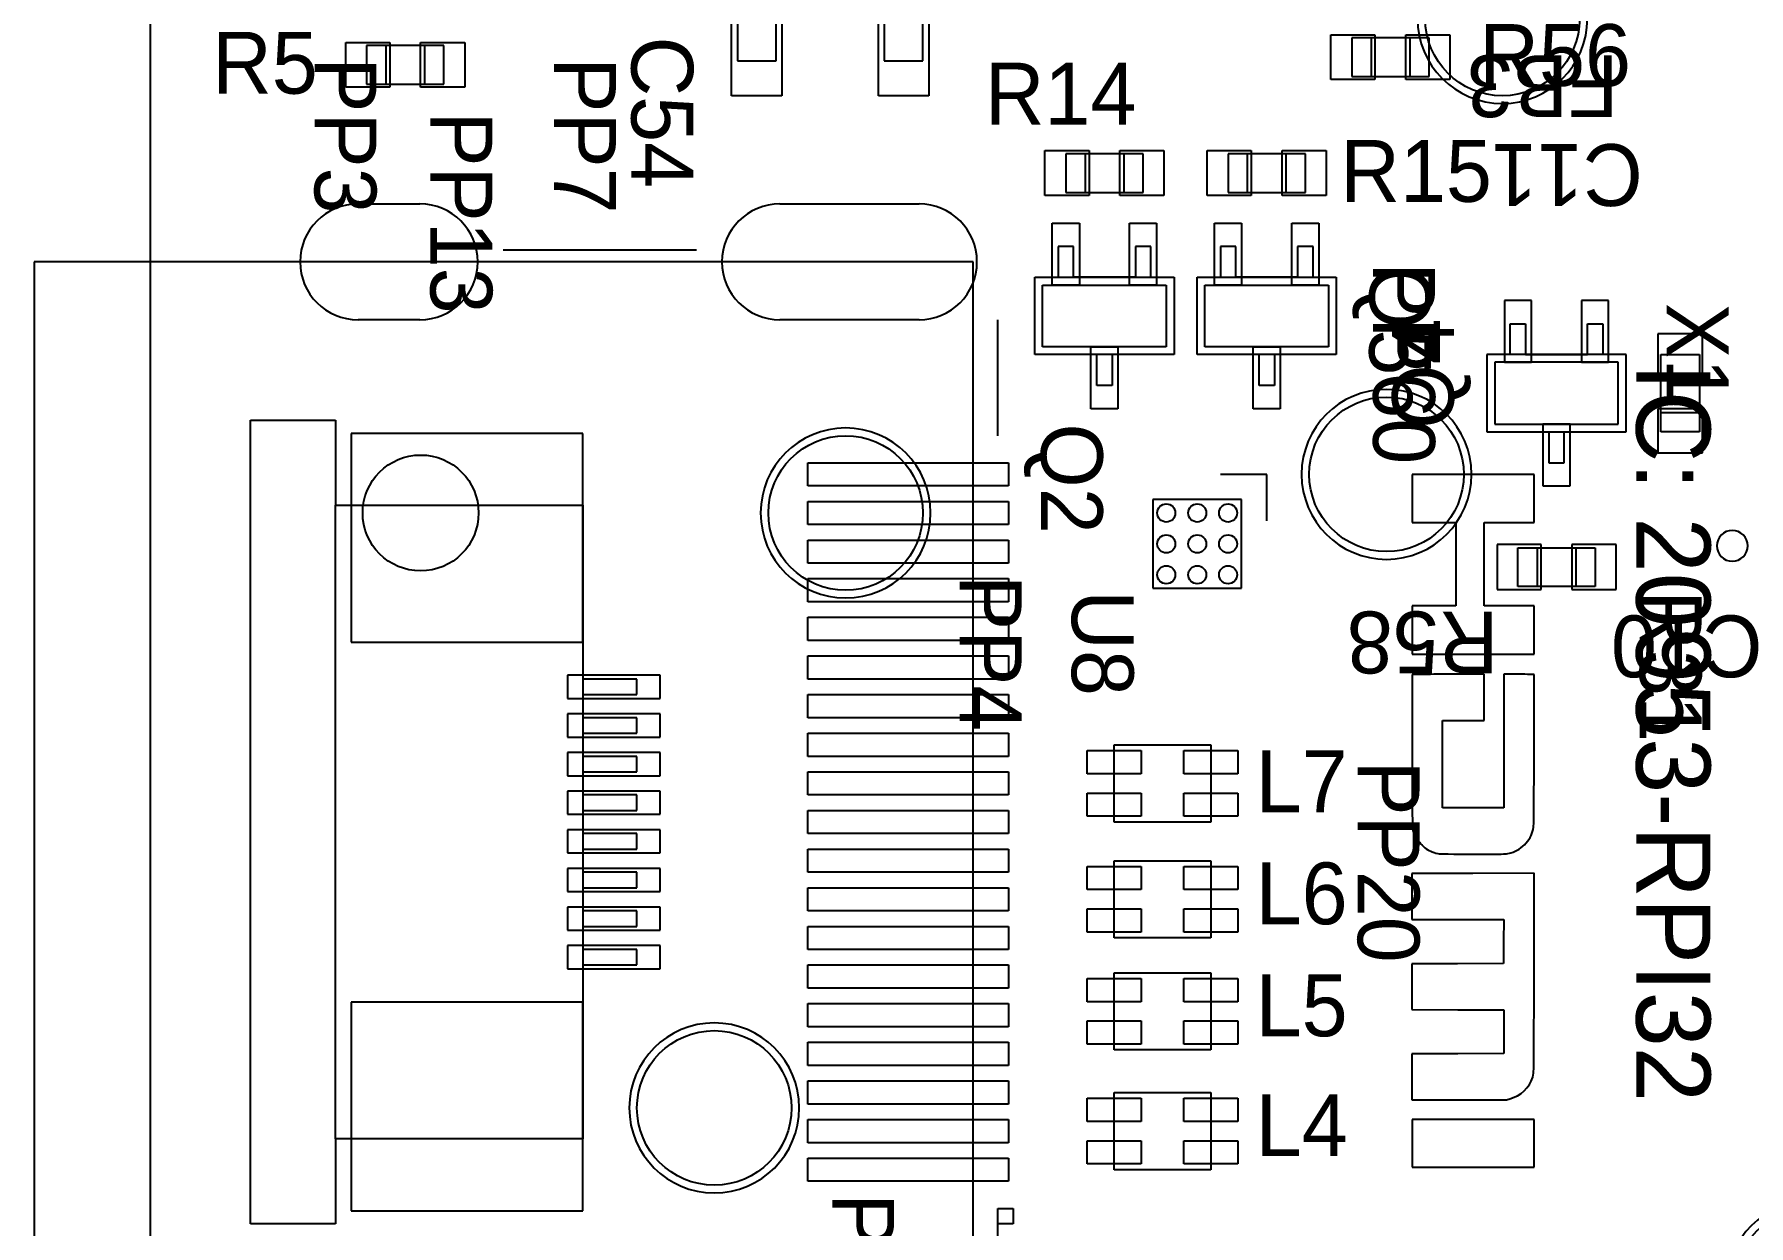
# Model space of a CAD drawing. Extents: x -395 to -66, y -1367 to -1153.
# Drawn here: x -155.68 to -133.49, y -1310.85 to -1295.43 of the extents above; entities that cross this region are included whole.
import ezdxf

# ---------------------------------------------------------------- set-up
doc = ezdxf.new("R2010")
doc.units = 0
for name, color, linetype in [('FAB_3$PI_PROJECTOR$RPI$BOA', 254, 'CONTINUOUS'), ('FAB_3$PI_PROJECTOR$RPI$PA0', 111, 'CONTINUOUS'), ('FAB_3$PI_PROJECTOR$RPI$PAR', 12, 'CONTINUOUS'), ('FAB_3$PI_PROJECTOR$RPI$PI0', 1, 'CONTINUOUS'), ('FAB_3$PI_PROJECTOR$RPI$PIN', 5, 'CONTINUOUS'), ('FAB_3$PI_PROJECTOR$RPI$SI0', 85, 'CONTINUOUS'), ('FAB_3$PI_PROJECTOR$RPI$SIL', 85, 'CONTINUOUS')]:
    doc.layers.add(name, color=color, linetype=linetype)

msp = doc.modelspace()

# ---------------------------------------------------------------- linework, layer by layer
at = {"layer": 'FAB_3$PI_PROJECTOR$RPI$BOA'}
msp.add_line((-154.176, -1276.63), (-154.176, -1355.63), dxfattribs=at)
at = {"layer": 'FAB_3$PI_PROJECTOR$RPI$PA0'}
for p, q in [((-146.576, -1295.18), (-146.576, -1295.78)), ((-146.076, -1295.78), (-146.076, -1295.18)), ((-144.676, -1295.18), (-144.676, -1295.78)), ((-144.176, -1295.78), (-144.176, -1295.18)), ((-137.626, -1295.48), (-138.626, -1295.48)), ((-138.626, -1295.48), (-138.626, -1295.98)), ((-138.376, -1295.48), (-138.376, -1295.98)), ((-137.876, -1295.48), (-137.876, -1295.98)), ((-137.626, -1295.98), (-137.626, -1295.48)), ((-150.376, -1295.58), (-151.376, -1295.58)), ((-151.376, -1295.58), (-151.376, -1296.08)), ((-151.126, -1295.58), (-151.126, -1296.08)), ((-150.626, -1295.58), (-150.626, -1296.08)), ((-150.376, -1296.08), (-150.376, -1295.58)), ((-146.576, -1295.78), (-146.076, -1295.78)), ((-144.676, -1295.78), (-144.176, -1295.78)), ((-151.376, -1296.08), (-150.376, -1296.08)), ((-138.626, -1295.98), (-137.626, -1295.98)), ((-141.326, -1296.98), (-142.326, -1296.98)), ((-142.326, -1296.98), (-142.326, -1297.48)), ((-142.076, -1296.98), (-142.076, -1297.48)), ((-141.576, -1296.98), (-141.576, -1297.48)), ((-141.326, -1297.48), (-141.326, -1296.98)), ((-140.226, -1296.98), (-140.226, -1297.48)), ((-139.226, -1296.98), (-140.226, -1296.98)), ((-139.976, -1297.48), (-139.976, -1296.98)), ((-139.476, -1297.48), (-139.476, -1296.98)), ((-139.226, -1297.48), (-139.226, -1296.98)), ((-142.326, -1297.48), (-141.326, -1297.48)), ((-140.226, -1297.48), (-139.226, -1297.48)), ((-142.226, -1298.18), (-142.426, -1298.18)), ((-142.426, -1298.18), (-142.426, -1298.58)), ((-142.226, -1298.58), (-142.226, -1298.18)), ((-141.226, -1298.18), (-141.426, -1298.18)), ((-141.426, -1298.18), (-141.426, -1298.58)), ((-141.226, -1298.58), (-141.226, -1298.18)), ((-140.126, -1298.18), (-140.326, -1298.18)), ((-140.326, -1298.18), (-140.326, -1298.58)), ((-140.126, -1298.58), (-140.126, -1298.18)), ((-139.126, -1298.18), (-139.326, -1298.18)), ((-139.326, -1298.18), (-139.326, -1298.58)), ((-139.126, -1298.58), (-139.126, -1298.18)), ((-143.526, -1298.38), (-155.676, -1298.38)), ((-155.676, -1298.38), (-155.676, -1312.88)), ((-143.526, -1312.88), (-143.526, -1298.38)), ((-142.726, -1299.58), (-142.726, -1298.58)), ((-142.726, -1298.58), (-140.926, -1298.58)), ((-141.426, -1298.58), (-142.226, -1298.58)), ((-140.926, -1298.58), (-140.926, -1299.58)), ((-140.626, -1299.58), (-140.626, -1298.58)), ((-140.626, -1298.58), (-138.826, -1298.58)), ((-139.326, -1298.58), (-140.126, -1298.58)), ((-138.826, -1298.58), (-138.826, -1299.58)), ((-142.626, -1299.48), (-142.626, -1298.68)), ((-142.626, -1298.68), (-141.026, -1298.68)), ((-141.026, -1298.68), (-141.026, -1299.48)), ((-140.526, -1299.48), (-140.526, -1298.68)), ((-140.526, -1298.68), (-138.926, -1298.68)), ((-138.926, -1298.68), (-138.926, -1299.48)), ((-141.026, -1299.48), (-142.626, -1299.48)), ((-138.926, -1299.48), (-140.526, -1299.48)), ((-140.926, -1299.58), (-142.726, -1299.58)), ((-141.926, -1299.98), (-141.926, -1299.58)), ((-141.726, -1299.58), (-141.726, -1299.98)), ((-138.826, -1299.58), (-140.626, -1299.58)), ((-139.826, -1299.98), (-139.826, -1299.58)), ((-139.626, -1299.58), (-139.626, -1299.98)), ((-141.726, -1299.98), (-141.926, -1299.98)), ((-139.626, -1299.98), (-139.826, -1299.98)), ((-141.201, -1301.455), (-141.201, -1302.605)), ((-140.051, -1301.455), (-141.201, -1301.455)), ((-140.051, -1302.605), (-140.051, -1301.455)), ((-141.201, -1302.605), (-140.051, -1302.605)), ((-141.701, -1305.63), (-141.701, -1304.63)), ((-141.701, -1304.63), (-140.451, -1304.63)), ((-140.451, -1304.63), (-140.451, -1305.63)), ((-140.451, -1305.63), (-141.701, -1305.63)), ((-141.701, -1307.13), (-141.701, -1306.13)), ((-141.701, -1306.13), (-140.451, -1306.13)), ((-140.451, -1306.13), (-140.451, -1307.13)), ((-140.451, -1307.13), (-141.701, -1307.13)), ((-141.701, -1308.58), (-141.701, -1307.58)), ((-141.701, -1307.58), (-140.451, -1307.58)), ((-140.451, -1307.58), (-140.451, -1308.58)), ((-140.451, -1308.58), (-141.701, -1308.58)), ((-141.701, -1310.13), (-141.701, -1309.13)), ((-141.701, -1309.13), (-140.451, -1309.13)), ((-140.451, -1309.13), (-140.451, -1310.13)), ((-140.451, -1310.13), (-141.701, -1310.13))]:
    msp.add_line(p, q, dxfattribs=at)
at = {"layer": 'FAB_3$PI_PROJECTOR$RPI$PAR'}
for p, q in [((-136.576, -1299.58), (-136.576, -1299.18)), ((-136.576, -1299.18), (-136.376, -1299.18)), ((-136.376, -1299.18), (-136.376, -1299.58)), ((-135.576, -1299.58), (-135.576, -1299.18)), ((-135.576, -1299.18), (-135.376, -1299.18)), ((-135.376, -1299.18), (-135.376, -1299.58)), ((-136.876, -1299.58), (-136.876, -1300.58)), ((-135.076, -1299.58), (-136.876, -1299.58)), ((-136.776, -1299.68), (-136.776, -1300.48)), ((-135.176, -1299.68), (-136.776, -1299.68)), ((-136.376, -1299.58), (-135.576, -1299.58)), ((-135.176, -1300.48), (-135.176, -1299.68)), ((-135.076, -1300.58), (-135.076, -1299.58)), ((-134.626, -1300.58), (-134.626, -1299.58)), ((-134.626, -1299.58), (-134.126, -1299.58)), ((-134.126, -1299.58), (-134.126, -1300.58)), ((-134.626, -1299.83), (-134.126, -1299.83)), ((-134.626, -1300.33), (-134.126, -1300.33)), ((-152.876, -1310.83), (-152.876, -1300.43)), ((-152.876, -1300.43), (-151.776, -1300.43)), ((-151.776, -1300.43), (-151.776, -1301.53)), ((-136.876, -1300.58), (-135.076, -1300.58)), ((-136.776, -1300.48), (-135.176, -1300.48)), ((-136.076, -1300.58), (-136.076, -1300.98)), ((-135.876, -1300.98), (-135.876, -1300.58)), ((-134.126, -1300.58), (-134.626, -1300.58)), ((-136.076, -1300.98), (-135.876, -1300.98)), ((-151.776, -1301.53), (-148.576, -1301.53)), ((-151.776, -1309.73), (-151.776, -1301.53)), ((-148.576, -1301.53), (-148.576, -1309.73)), ((-136.476, -1302.58), (-136.476, -1302.08)), ((-136.476, -1302.08), (-135.476, -1302.08)), ((-136.226, -1302.08), (-136.226, -1302.58)), ((-135.726, -1302.08), (-135.726, -1302.58)), ((-135.476, -1302.08), (-135.476, -1302.58)), ((-135.476, -1302.58), (-136.476, -1302.58)), ((-147.876, -1303.78), (-148.576, -1303.78)), ((-147.876, -1303.98), (-147.876, -1303.78)), ((-148.576, -1303.98), (-147.876, -1303.98)), ((-147.876, -1304.28), (-148.576, -1304.28)), ((-147.876, -1304.48), (-147.876, -1304.28)), ((-148.576, -1304.48), (-147.876, -1304.48)), ((-147.876, -1304.78), (-148.576, -1304.78)), ((-147.876, -1304.98), (-147.876, -1304.78)), ((-148.576, -1304.98), (-147.876, -1304.98)), ((-147.876, -1305.28), (-148.576, -1305.28)), ((-147.876, -1305.48), (-147.876, -1305.28)), ((-148.576, -1305.48), (-147.876, -1305.48)), ((-147.876, -1305.78), (-148.576, -1305.78)), ((-147.876, -1305.98), (-147.876, -1305.78)), ((-148.576, -1305.98), (-147.876, -1305.98)), ((-147.876, -1306.28), (-148.576, -1306.28)), ((-147.876, -1306.48), (-147.876, -1306.28)), ((-148.576, -1306.48), (-147.876, -1306.48)), ((-147.876, -1306.78), (-148.576, -1306.78)), ((-147.876, -1306.98), (-147.876, -1306.78)), ((-148.576, -1306.98), (-147.876, -1306.98)), ((-147.876, -1307.28), (-148.576, -1307.28)), ((-147.876, -1307.48), (-147.876, -1307.28)), ((-148.576, -1307.48), (-147.876, -1307.48)), ((-148.576, -1309.73), (-151.776, -1309.73)), ((-151.776, -1309.73), (-151.776, -1310.83)), ((-151.776, -1310.83), (-152.876, -1310.83))]:
    msp.add_line(p, q, dxfattribs=at)
for centre, start, end in [((-136.676, -1295.23), 90, 270), ((-136.676, -1295.23), 270, 90), ((-138.176, -1301.13), 90, 270), ((-138.176, -1301.13), 270, 90), ((-145.176, -1301.63), 90, 270), ((-145.176, -1301.63), 270, 90), ((-146.876, -1309.33), 90, 270), ((-146.876, -1309.33), 270, 90), ((-132.676, -1311.63), 90, 270)]:
    msp.add_arc(centre, 1.1, start, end, dxfattribs=at)
at = {"layer": 'FAB_3$PI_PROJECTOR$RPI$PI0'}
for p, q in [((-146.651, -1296.23), (-146.651, -1295.13)), ((-146.001, -1295.13), (-146.001, -1296.23)), ((-144.751, -1296.23), (-144.751, -1295.13)), ((-144.101, -1295.13), (-144.101, -1296.23)), ((-138.896, -1296.02), (-138.896, -1295.44)), ((-138.896, -1295.44), (-138.326, -1295.44)), ((-138.326, -1295.44), (-138.326, -1296.02)), ((-137.926, -1296.02), (-137.926, -1295.44)), ((-137.926, -1295.44), (-137.356, -1295.44)), ((-137.356, -1295.44), (-137.356, -1296.02)), ((-151.646, -1296.12), (-151.646, -1295.54)), ((-151.646, -1295.54), (-151.076, -1295.54)), ((-151.076, -1295.54), (-151.076, -1296.12)), ((-150.676, -1296.12), (-150.676, -1295.54)), ((-150.676, -1295.54), (-150.106, -1295.54)), ((-150.106, -1295.54), (-150.106, -1296.12)), ((-151.076, -1296.12), (-151.646, -1296.12)), ((-150.106, -1296.12), (-150.676, -1296.12)), ((-138.326, -1296.02), (-138.896, -1296.02)), ((-137.356, -1296.02), (-137.926, -1296.02)), ((-146.001, -1296.23), (-146.651, -1296.23)), ((-144.101, -1296.23), (-144.751, -1296.23)), ((-142.596, -1297.52), (-142.596, -1296.94)), ((-142.596, -1296.94), (-142.026, -1296.94)), ((-142.026, -1296.94), (-142.026, -1297.52)), ((-141.626, -1297.52), (-141.626, -1296.94)), ((-141.626, -1296.94), (-141.056, -1296.94)), ((-141.056, -1296.94), (-141.056, -1297.52)), ((-140.496, -1297.52), (-140.496, -1296.94)), ((-140.496, -1296.94), (-139.926, -1296.94)), ((-139.926, -1296.94), (-139.926, -1297.52)), ((-139.526, -1297.52), (-139.526, -1296.94)), ((-139.526, -1296.94), (-138.956, -1296.94)), ((-138.956, -1296.94), (-138.956, -1297.52)), ((-142.026, -1297.52), (-142.596, -1297.52)), ((-141.056, -1297.52), (-141.626, -1297.52)), ((-139.926, -1297.52), (-140.496, -1297.52)), ((-138.956, -1297.52), (-139.526, -1297.52)), ((-151.486, -1297.63), (-150.686, -1297.63)), ((-146.026, -1297.63), (-144.226, -1297.63)), ((-142.501, -1297.88), (-142.151, -1297.88)), ((-142.501, -1298.68), (-142.501, -1297.88)), ((-142.151, -1297.88), (-142.151, -1298.68)), ((-141.501, -1297.88), (-141.151, -1297.88)), ((-141.501, -1298.68), (-141.501, -1297.88)), ((-141.151, -1297.88), (-141.151, -1298.68)), ((-140.401, -1297.88), (-140.051, -1297.88)), ((-140.401, -1298.68), (-140.401, -1297.88)), ((-140.051, -1297.88), (-140.051, -1298.68)), ((-139.401, -1297.88), (-139.051, -1297.88)), ((-139.401, -1298.68), (-139.401, -1297.88)), ((-139.051, -1297.88), (-139.051, -1298.68)), ((-142.151, -1298.68), (-142.501, -1298.68)), ((-141.151, -1298.68), (-141.501, -1298.68)), ((-140.051, -1298.68), (-140.401, -1298.68)), ((-139.051, -1298.68), (-139.401, -1298.68)), ((-150.686, -1299.13), (-151.486, -1299.13)), ((-144.226, -1299.13), (-146.026, -1299.13)), ((-142.001, -1299.48), (-141.651, -1299.48)), ((-142.001, -1300.28), (-142.001, -1299.48)), ((-141.651, -1299.48), (-141.651, -1300.28)), ((-139.901, -1299.48), (-139.551, -1299.48)), ((-139.901, -1300.28), (-139.901, -1299.48)), ((-139.551, -1299.48), (-139.551, -1300.28)), ((-141.651, -1300.28), (-142.001, -1300.28)), ((-139.551, -1300.28), (-139.901, -1300.28)), ((-145.666, -1300.98), (-143.066, -1300.98)), ((-145.666, -1301.28), (-145.666, -1300.98)), ((-143.066, -1300.98), (-143.066, -1301.28)), ((-143.066, -1301.28), (-145.666, -1301.28)), ((-145.666, -1301.48), (-143.066, -1301.48)), ((-145.666, -1301.78), (-145.666, -1301.48)), ((-143.066, -1301.48), (-143.066, -1301.78)), ((-143.066, -1301.78), (-145.666, -1301.78)), ((-145.666, -1301.98), (-143.066, -1301.98)), ((-145.666, -1302.28), (-145.666, -1301.98)), ((-143.066, -1301.98), (-143.066, -1302.28)), ((-143.066, -1302.28), (-145.666, -1302.28)), ((-145.666, -1302.48), (-143.066, -1302.48)), ((-145.666, -1302.78), (-145.666, -1302.48)), ((-143.066, -1302.48), (-143.066, -1302.78)), ((-143.066, -1302.78), (-145.666, -1302.78)), ((-145.666, -1302.98), (-143.066, -1302.98)), ((-145.666, -1303.28), (-145.666, -1302.98)), ((-143.066, -1302.98), (-143.066, -1303.28)), ((-143.066, -1303.28), (-145.666, -1303.28)), ((-145.666, -1303.48), (-143.066, -1303.48)), ((-145.666, -1303.78), (-145.666, -1303.48)), ((-143.066, -1303.48), (-143.066, -1303.78)), ((-143.066, -1303.78), (-145.666, -1303.78)), ((-145.666, -1303.98), (-143.066, -1303.98)), ((-145.666, -1304.28), (-145.666, -1303.98)), ((-143.066, -1303.98), (-143.066, -1304.28)), ((-143.066, -1304.28), (-145.666, -1304.28)), ((-145.666, -1304.48), (-143.066, -1304.48)), ((-145.666, -1304.78), (-145.666, -1304.48)), ((-143.066, -1304.48), (-143.066, -1304.78)), ((-143.066, -1304.78), (-145.666, -1304.78)), ((-142.051, -1305.005), (-142.051, -1304.705)), ((-142.051, -1304.705), (-141.351, -1304.705)), ((-141.351, -1304.705), (-141.351, -1305.005)), ((-140.801, -1305.005), (-140.801, -1304.705)), ((-140.801, -1304.705), (-140.101, -1304.705)), ((-140.101, -1304.705), (-140.101, -1305.005)), ((-145.666, -1304.98), (-143.066, -1304.98)), ((-145.666, -1305.28), (-145.666, -1304.98)), ((-143.066, -1304.98), (-143.066, -1305.28)), ((-141.351, -1305.005), (-142.051, -1305.005)), ((-140.101, -1305.005), (-140.801, -1305.005)), ((-143.066, -1305.28), (-145.666, -1305.28)), ((-142.051, -1305.555), (-142.051, -1305.255)), ((-142.051, -1305.255), (-141.351, -1305.255)), ((-141.351, -1305.255), (-141.351, -1305.555)), ((-140.801, -1305.555), (-140.801, -1305.255)), ((-140.801, -1305.255), (-140.101, -1305.255)), ((-140.101, -1305.255), (-140.101, -1305.555)), ((-145.666, -1305.48), (-143.066, -1305.48)), ((-145.666, -1305.78), (-145.666, -1305.48)), ((-143.066, -1305.48), (-143.066, -1305.78)), ((-141.351, -1305.555), (-142.051, -1305.555)), ((-140.101, -1305.555), (-140.801, -1305.555)), ((-143.066, -1305.78), (-145.666, -1305.78)), ((-145.666, -1305.98), (-143.066, -1305.98)), ((-145.666, -1306.28), (-145.666, -1305.98)), ((-143.066, -1305.98), (-143.066, -1306.28)), ((-143.066, -1306.28), (-145.666, -1306.28)), ((-142.051, -1306.505), (-142.051, -1306.205)), ((-142.051, -1306.205), (-141.351, -1306.205)), ((-141.351, -1306.205), (-141.351, -1306.505)), ((-140.801, -1306.505), (-140.801, -1306.205)), ((-140.801, -1306.205), (-140.101, -1306.205)), ((-140.101, -1306.205), (-140.101, -1306.505)), ((-145.666, -1306.48), (-143.066, -1306.48)), ((-145.666, -1306.78), (-145.666, -1306.48)), ((-143.066, -1306.48), (-143.066, -1306.78)), ((-141.351, -1306.505), (-142.051, -1306.505)), ((-140.101, -1306.505), (-140.801, -1306.505)), ((-143.066, -1306.78), (-145.666, -1306.78)), ((-142.051, -1307.055), (-142.051, -1306.755)), ((-142.051, -1306.755), (-141.351, -1306.755)), ((-141.351, -1306.755), (-141.351, -1307.055)), ((-140.801, -1307.055), (-140.801, -1306.755)), ((-140.801, -1306.755), (-140.101, -1306.755)), ((-140.101, -1306.755), (-140.101, -1307.055)), ((-145.666, -1306.98), (-143.066, -1306.98)), ((-145.666, -1307.28), (-145.666, -1306.98)), ((-143.066, -1306.98), (-143.066, -1307.28)), ((-141.351, -1307.055), (-142.051, -1307.055)), ((-140.101, -1307.055), (-140.801, -1307.055)), ((-143.066, -1307.28), (-145.666, -1307.28)), ((-145.666, -1307.48), (-143.066, -1307.48)), ((-145.666, -1307.78), (-145.666, -1307.48)), ((-143.066, -1307.48), (-143.066, -1307.78)), ((-142.051, -1307.955), (-142.051, -1307.655)), ((-142.051, -1307.655), (-141.351, -1307.655)), ((-141.351, -1307.655), (-141.351, -1307.955)), ((-140.801, -1307.955), (-140.801, -1307.655)), ((-140.801, -1307.655), (-140.101, -1307.655)), ((-140.101, -1307.655), (-140.101, -1307.955)), ((-143.066, -1307.78), (-145.666, -1307.78)), ((-145.666, -1307.98), (-143.066, -1307.98)), ((-145.666, -1308.28), (-145.666, -1307.98)), ((-143.066, -1307.98), (-143.066, -1308.28)), ((-141.351, -1307.955), (-142.051, -1307.955)), ((-140.101, -1307.955), (-140.801, -1307.955)), ((-143.066, -1308.28), (-145.666, -1308.28)), ((-142.051, -1308.505), (-142.051, -1308.205)), ((-142.051, -1308.205), (-141.351, -1308.205)), ((-141.351, -1308.205), (-141.351, -1308.505)), ((-140.801, -1308.505), (-140.801, -1308.205)), ((-140.801, -1308.205), (-140.101, -1308.205)), ((-140.101, -1308.205), (-140.101, -1308.505)), ((-145.666, -1308.48), (-143.066, -1308.48)), ((-145.666, -1308.78), (-145.666, -1308.48)), ((-143.066, -1308.48), (-143.066, -1308.78)), ((-141.351, -1308.505), (-142.051, -1308.505)), ((-140.101, -1308.505), (-140.801, -1308.505)), ((-143.066, -1308.78), (-145.666, -1308.78)), ((-145.666, -1308.98), (-143.066, -1308.98)), ((-145.666, -1309.28), (-145.666, -1308.98)), ((-143.066, -1308.98), (-143.066, -1309.28)), ((-143.066, -1309.28), (-145.666, -1309.28)), ((-142.051, -1309.505), (-142.051, -1309.205)), ((-142.051, -1309.205), (-141.351, -1309.205)), ((-141.351, -1309.205), (-141.351, -1309.505)), ((-140.801, -1309.505), (-140.801, -1309.205)), ((-140.801, -1309.205), (-140.101, -1309.205)), ((-140.101, -1309.205), (-140.101, -1309.505)), ((-145.666, -1309.48), (-143.066, -1309.48)), ((-145.666, -1309.78), (-145.666, -1309.48)), ((-143.066, -1309.48), (-143.066, -1309.78)), ((-141.351, -1309.505), (-142.051, -1309.505)), ((-140.101, -1309.505), (-140.801, -1309.505)), ((-143.066, -1309.78), (-145.666, -1309.78)), ((-142.051, -1310.055), (-142.051, -1309.755)), ((-142.051, -1309.755), (-141.351, -1309.755)), ((-141.351, -1309.755), (-141.351, -1310.055)), ((-140.801, -1310.055), (-140.801, -1309.755)), ((-140.801, -1309.755), (-140.101, -1309.755)), ((-140.101, -1309.755), (-140.101, -1310.055)), ((-145.666, -1309.98), (-143.066, -1309.98)), ((-145.666, -1310.28), (-145.666, -1309.98)), ((-143.066, -1309.98), (-143.066, -1310.28)), ((-141.351, -1310.055), (-142.051, -1310.055)), ((-140.101, -1310.055), (-140.801, -1310.055)), ((-143.066, -1310.28), (-145.666, -1310.28))]:
    msp.add_line(p, q, dxfattribs=at)
for centre, radius in [((-150.676, -1301.63), 0.75), ((-141.026, -1301.63), 0.117), ((-140.626, -1301.63), 0.117), ((-140.226, -1301.63), 0.117), ((-141.026, -1302.03), 0.117), ((-140.626, -1302.03), 0.117), ((-140.226, -1302.03), 0.117), ((-141.026, -1302.43), 0.117), ((-140.626, -1302.43), 0.117), ((-140.226, -1302.43), 0.117)]:
    msp.add_circle(centre, radius, dxfattribs=at)
for centre, start, end in [((-151.486, -1298.38), 90, 270), ((-150.686, -1298.38), 270, 90), ((-146.026, -1298.38), 90, 270), ((-144.226, -1298.38), 270, 90)]:
    msp.add_arc(centre, 0.75, start, end, dxfattribs=at)
at = {"layer": 'FAB_3$PI_PROJECTOR$RPI$PIN'}
for p, q in [((-151.486, -1297.63), (-150.686, -1297.63)), ((-146.026, -1297.63), (-144.226, -1297.63)), ((-136.301, -1298.88), (-136.651, -1298.88)), ((-136.651, -1298.88), (-136.651, -1299.68)), ((-136.301, -1299.68), (-136.301, -1298.88)), ((-135.301, -1298.88), (-135.651, -1298.88)), ((-135.651, -1298.88), (-135.651, -1299.68)), ((-135.301, -1299.68), (-135.301, -1298.88)), ((-150.686, -1299.13), (-151.486, -1299.13)), ((-144.226, -1299.13), (-146.026, -1299.13)), ((-134.086, -1299.31), (-134.666, -1299.31)), ((-134.666, -1299.31), (-134.666, -1299.88)), ((-134.086, -1299.88), (-134.086, -1299.31)), ((-136.651, -1299.68), (-136.301, -1299.68)), ((-135.651, -1299.68), (-135.301, -1299.68)), ((-134.666, -1299.88), (-134.086, -1299.88)), ((-134.086, -1300.28), (-134.666, -1300.28)), ((-134.666, -1300.28), (-134.666, -1300.85)), ((-134.086, -1300.85), (-134.086, -1300.28)), ((-148.576, -1300.6), (-151.576, -1300.6)), ((-151.576, -1300.6), (-151.576, -1303.3)), ((-148.576, -1303.3), (-148.576, -1300.6)), ((-135.801, -1300.48), (-136.151, -1300.48)), ((-136.151, -1300.48), (-136.151, -1301.28)), ((-135.801, -1301.28), (-135.801, -1300.48)), ((-134.666, -1300.85), (-134.086, -1300.85)), ((-136.151, -1301.28), (-135.801, -1301.28)), ((-136.746, -1302.04), (-136.746, -1302.62)), ((-136.176, -1302.04), (-136.746, -1302.04)), ((-136.176, -1302.62), (-136.176, -1302.04)), ((-135.776, -1302.04), (-135.776, -1302.62)), ((-135.206, -1302.04), (-135.776, -1302.04)), ((-135.206, -1302.62), (-135.206, -1302.04)), ((-136.746, -1302.62), (-136.176, -1302.62)), ((-135.776, -1302.62), (-135.206, -1302.62)), ((-151.576, -1303.3), (-148.576, -1303.3)), ((-147.576, -1303.73), (-148.776, -1303.73)), ((-148.776, -1303.73), (-148.776, -1304.03)), ((-147.576, -1304.03), (-147.576, -1303.73)), ((-148.776, -1304.03), (-147.576, -1304.03)), ((-147.576, -1304.23), (-148.776, -1304.23)), ((-148.776, -1304.23), (-148.776, -1304.53)), ((-147.576, -1304.53), (-147.576, -1304.23)), ((-148.776, -1304.53), (-147.576, -1304.53)), ((-147.576, -1304.73), (-148.776, -1304.73)), ((-148.776, -1304.73), (-148.776, -1305.03)), ((-147.576, -1305.03), (-147.576, -1304.73)), ((-148.776, -1305.03), (-147.576, -1305.03)), ((-147.576, -1305.23), (-148.776, -1305.23)), ((-148.776, -1305.23), (-148.776, -1305.53)), ((-147.576, -1305.53), (-147.576, -1305.23)), ((-148.776, -1305.53), (-147.576, -1305.53)), ((-147.576, -1305.73), (-148.776, -1305.73)), ((-148.776, -1305.73), (-148.776, -1306.03)), ((-147.576, -1306.03), (-147.576, -1305.73)), ((-148.776, -1306.03), (-147.576, -1306.03)), ((-147.576, -1306.23), (-148.776, -1306.23)), ((-148.776, -1306.23), (-148.776, -1306.53)), ((-147.576, -1306.53), (-147.576, -1306.23)), ((-148.776, -1306.53), (-147.576, -1306.53)), ((-147.576, -1306.73), (-148.776, -1306.73)), ((-148.776, -1306.73), (-148.776, -1307.03)), ((-147.576, -1307.03), (-147.576, -1306.73)), ((-148.776, -1307.03), (-147.576, -1307.03)), ((-147.576, -1307.23), (-148.776, -1307.23)), ((-148.776, -1307.23), (-148.776, -1307.53)), ((-147.576, -1307.53), (-147.576, -1307.23)), ((-148.776, -1307.53), (-147.576, -1307.53)), ((-148.576, -1307.96), (-151.576, -1307.96)), ((-151.576, -1307.96), (-151.576, -1310.66)), ((-148.576, -1310.66), (-148.576, -1307.96)), ((-151.576, -1310.66), (-148.576, -1310.66))]:
    msp.add_line(p, q, dxfattribs=at)
for centre in [(-136.676, -1295.23), (-138.176, -1301.13), (-145.176, -1301.63), (-146.876, -1309.33), (-132.676, -1311.63)]:
    msp.add_circle(centre, 1, dxfattribs=at)
for centre, start, end in [((-151.486, -1298.38), 90, 270), ((-150.686, -1298.38), 270, 90), ((-146.026, -1298.38), 90, 270), ((-144.226, -1298.38), 270, 90)]:
    msp.add_arc(centre, 0.75, start, end, dxfattribs=at)
at = {"layer": 'FAB_3$PI_PROJECTOR$RPI$SI0'}
for p, q in [((-147.106, -1298.23), (-149.606, -1298.23)), ((-143.206, -1300.63), (-143.206, -1299.13)), ((-139.726, -1301.13), (-140.326, -1301.13)), ((-139.726, -1301.73), (-139.726, -1301.13)), ((-137.056, -1301.134), (-137.845, -1301.134)), ((-137.845, -1301.134), (-137.845, -1301.754)), ((-136.267, -1301.134), (-137.056, -1301.134)), ((-136.267, -1301.754), (-136.267, -1301.134)), ((-137.845, -1301.754), (-137.279, -1301.754)), ((-137.279, -1301.754), (-137.279, -1302.83)), ((-136.911, -1302.83), (-136.911, -1301.754)), ((-136.911, -1301.754), (-136.267, -1301.754)), ((-137.279, -1302.83), (-137.845, -1302.83)), ((-137.845, -1302.83), (-137.845, -1303.459)), ((-136.267, -1302.83), (-136.911, -1302.83)), ((-136.267, -1303.459), (-136.267, -1302.83)), ((-137.845, -1303.459), (-136.267, -1303.459)), ((-137.648, -1303.719), (-137.845, -1303.722)), ((-137.845, -1303.722), (-137.844, -1304.716)), ((-137.608, -1303.719), (-137.648, -1303.719)), ((-137.563, -1303.718), (-137.608, -1303.719)), ((-137.512, -1303.718), (-137.563, -1303.718)), ((-137.458, -1303.717), (-137.512, -1303.718)), ((-137.401, -1303.717), (-137.458, -1303.717)), ((-137.344, -1303.716), (-137.401, -1303.717)), ((-137.287, -1303.716), (-137.344, -1303.716)), ((-137.181, -1303.716), (-137.287, -1303.716)), ((-136.911, -1303.716), (-137.181, -1303.716)), ((-136.912, -1304.015), (-136.911, -1303.716)), ((-136.525, -1303.716), (-136.659, -1303.716)), ((-136.659, -1303.716), (-136.659, -1305.445)), ((-136.502, -1303.716), (-136.525, -1303.716)), ((-136.478, -1303.716), (-136.502, -1303.716)), ((-136.454, -1303.717), (-136.478, -1303.716)), ((-136.431, -1303.717), (-136.454, -1303.717)), ((-136.408, -1303.718), (-136.431, -1303.717)), ((-136.387, -1303.718), (-136.408, -1303.718)), ((-136.35, -1303.719), (-136.387, -1303.718)), ((-136.267, -1303.722), (-136.35, -1303.719)), ((-136.267, -1304.694), (-136.267, -1303.722)), ((-136.913, -1304.314), (-136.912, -1304.015)), ((-137.453, -1304.317), (-137.183, -1304.316)), ((-137.453, -1305.445), (-137.453, -1304.317)), ((-137.183, -1304.316), (-136.913, -1304.314)), ((-137.844, -1304.716), (-137.843, -1305.219)), ((-136.267, -1304.899), (-136.267, -1304.694)), ((-136.267, -1305.08), (-136.267, -1304.899)), ((-137.843, -1305.219), (-137.843, -1305.391)), ((-136.268, -1305.238), (-136.267, -1305.08)), ((-136.268, -1305.373), (-136.268, -1305.238)), ((-137.843, -1305.391), (-137.842, -1305.518)), ((-136.659, -1305.445), (-137.453, -1305.445)), ((-136.27, -1305.572), (-136.269, -1305.484)), ((-136.269, -1305.484), (-136.268, -1305.373)), ((-137.842, -1305.518), (-137.841, -1305.609)), ((-137.841, -1305.609), (-137.84, -1305.669)), ((-137.84, -1305.669), (-137.838, -1305.706)), ((-137.838, -1305.706), (-137.836, -1305.727)), ((-137.836, -1305.727), (-137.834, -1305.738)), ((-136.285, -1305.752), (-136.278, -1305.725)), ((-136.278, -1305.725), (-136.272, -1305.697)), ((-136.272, -1305.697), (-136.27, -1305.637)), ((-136.27, -1305.637), (-136.27, -1305.572)), ((-137.834, -1305.738), (-137.817, -1305.785)), ((-137.817, -1305.785), (-137.806, -1305.808)), ((-137.806, -1305.808), (-137.794, -1305.83)), ((-137.794, -1305.83), (-137.781, -1305.852)), ((-137.781, -1305.852), (-137.767, -1305.872)), ((-137.767, -1305.872), (-137.751, -1305.892)), ((-137.751, -1305.892), (-137.734, -1305.912)), ((-137.734, -1305.912), (-137.716, -1305.93)), ((-137.716, -1305.93), (-137.68, -1305.962)), ((-136.437, -1305.963), (-136.413, -1305.944)), ((-136.413, -1305.944), (-136.391, -1305.923)), ((-136.391, -1305.923), (-136.351, -1305.878)), ((-136.351, -1305.878), (-136.334, -1305.854)), ((-136.334, -1305.854), (-136.319, -1305.829)), ((-136.319, -1305.829), (-136.306, -1305.804)), ((-136.306, -1305.804), (-136.295, -1305.778)), ((-136.295, -1305.778), (-136.285, -1305.752)), ((-137.68, -1305.962), (-137.661, -1305.976)), ((-137.661, -1305.976), (-137.643, -1305.988)), ((-137.643, -1305.988), (-137.624, -1305.999)), ((-137.624, -1305.999), (-137.604, -1306.008)), ((-137.604, -1306.008), (-137.583, -1306.017)), ((-137.583, -1306.017), (-137.561, -1306.025)), ((-137.561, -1306.025), (-137.538, -1306.032)), ((-137.538, -1306.032), (-137.512, -1306.038)), ((-137.512, -1306.038), (-137.495, -1306.04)), ((-137.495, -1306.04), (-137.469, -1306.041)), ((-137.469, -1306.041), (-137.43, -1306.043)), ((-137.43, -1306.043), (-137.376, -1306.043)), ((-137.376, -1306.043), (-137.303, -1306.044)), ((-137.303, -1306.044), (-137.206, -1306.044)), ((-137.206, -1306.044), (-137.083, -1306.045)), ((-137.083, -1306.045), (-136.914, -1306.045)), ((-136.914, -1306.045), (-136.844, -1306.045)), ((-136.844, -1306.045), (-136.784, -1306.045)), ((-136.784, -1306.045), (-136.734, -1306.044)), ((-136.734, -1306.044), (-136.693, -1306.044)), ((-136.693, -1306.044), (-136.662, -1306.043)), ((-136.662, -1306.043), (-136.639, -1306.042)), ((-136.639, -1306.042), (-136.625, -1306.041)), ((-136.625, -1306.041), (-136.567, -1306.029)), ((-136.567, -1306.029), (-136.539, -1306.02)), ((-136.539, -1306.02), (-136.512, -1306.009)), ((-136.512, -1306.009), (-136.486, -1305.996)), ((-136.486, -1305.996), (-136.461, -1305.98)), ((-136.461, -1305.98), (-136.437, -1305.963)), ((-137.847, -1306.295), (-137.849, -1306.594)), ((-137.057, -1306.294), (-137.847, -1306.295)), ((-136.267, -1306.293), (-137.057, -1306.294)), ((-136.267, -1307.57), (-136.267, -1306.293)), ((-137.849, -1306.594), (-137.85, -1306.893)), ((-137.85, -1306.893), (-136.659, -1306.893)), ((-136.659, -1306.893), (-136.66, -1307.178)), ((-136.66, -1307.178), (-136.662, -1307.462)), ((-137.256, -1307.464), (-137.85, -1307.465)), ((-137.85, -1307.465), (-137.849, -1307.762)), ((-136.662, -1307.462), (-137.256, -1307.464)), ((-136.267, -1307.838), (-136.267, -1307.57)), ((-137.849, -1307.762), (-137.847, -1308.058)), ((-136.267, -1308.075), (-136.267, -1307.838)), ((-137.847, -1308.058), (-137.253, -1308.06)), ((-137.253, -1308.06), (-136.659, -1308.061)), ((-136.659, -1308.061), (-136.659, -1308.627)), ((-136.268, -1308.282), (-136.267, -1308.075)), ((-136.268, -1308.459), (-136.268, -1308.282)), ((-136.269, -1308.604), (-136.268, -1308.459)), ((-136.269, -1308.719), (-136.269, -1308.604)), ((-137.253, -1308.628), (-137.847, -1308.63)), ((-137.847, -1308.63), (-137.847, -1309.226)), ((-136.659, -1308.627), (-137.253, -1308.628)), ((-136.272, -1308.879), (-136.27, -1308.803)), ((-136.27, -1308.803), (-136.269, -1308.719)), ((-136.358, -1309.071), (-136.327, -1309.028)), ((-136.327, -1309.028), (-136.303, -1308.982)), ((-136.303, -1308.982), (-136.284, -1308.932)), ((-136.284, -1308.932), (-136.272, -1308.879)), ((-137.847, -1309.226), (-136.623, -1309.226)), ((-136.623, -1309.226), (-136.582, -1309.214)), ((-136.582, -1309.214), (-136.48, -1309.173)), ((-136.48, -1309.173), (-136.434, -1309.144)), ((-136.434, -1309.144), (-136.394, -1309.11)), ((-136.394, -1309.11), (-136.358, -1309.071)), ((-137.056, -1309.48), (-137.845, -1309.48)), ((-137.845, -1309.48), (-137.845, -1310.095)), ((-136.267, -1309.48), (-137.056, -1309.48)), ((-136.267, -1310.095), (-136.267, -1309.48)), ((-137.845, -1310.095), (-136.267, -1310.095)), ((-143.206, -1312.13), (-143.206, -1310.63)), ((-143.206, -1310.63), (-143.006, -1310.63)), ((-143.006, -1310.83), (-143.206, -1310.83)), ((-143.006, -1310.63), (-143.006, -1310.83))]:
    msp.add_line(p, q, dxfattribs=at)
at = {"layer": 'FAB_3$PI_PROJECTOR$RPI$SIL'}
for start, end in [(90, 270), (270, 90)]:
    msp.add_arc((-133.701, -1302.055), 0.2, start, end, dxfattribs=at)

# ---------------------------------------------------------------- texts
at = {"layer": 'FAB_3$PI_PROJECTOR$RPI$SI0', "linetype": 'CONTINUOUS'}
for s, p in [('R56', (-136.975, -1296.103)), ('R5', (-153.375, -1296.203)), ('R14', (-143.375, -1296.603)), ('R15', (-138.775, -1297.603)), ('L7', (-139.869, -1305.503)), ('L6', (-139.869, -1306.953)), ('L5', (-139.869, -1308.403)), ('L4', (-139.869, -1309.953))]:
    msp.add_text(s, height=0.8, dxfattribs=at).set_placement(p)
for s, height, p in [('C54', 0.8, (-147.949, -1295.463)), ('Q5', 0.8, (-138.399, -1298.421)), ('IC: 20953-RPI32', 0.96, (-134.944, -1299.691, -20)), ('Q2', 0.8, (-142.649, -1300.471)), ('U8', 0.8, (-142.249, -1302.63))]:
    msp.add_text(s, height=height, rotation=270, dxfattribs=at).set_placement(p)
at = {"layer": 'FAB_3$PI_PROJECTOR$RPI$SIL', "linetype": 'CONTINUOUS'}
for s, rotation, p in [('FB3', 180, (-135.173, -1295.706)), ('PP3', 270, (-152.049, -1295.733)), ('PP7', 270, (-148.949, -1295.733)), ('PP13', 270, (-150.549, -1296.433)), ('C11', 180, (-134.859, -1296.856)), ('PP60', 270, (-138.349, -1298.383)), ('X1', 270, (-134.549, -1298.914)), ('Q4', 90, (-137.303, -1300.539)), ('PP4', 270, (-143.699, -1302.433)), ('R31', 270, (-134.899, -1302.63)), ('R58', 180, (-136.727, -1302.906)), ('C10', 180, (-133.309, -1302.956)), ('PP20', 270, (-138.549, -1304.833)), ('PP21', 270, (-145.349, -1310.433))]:
    msp.add_text(s, height=0.8, rotation=rotation, dxfattribs=at).set_placement(p)

doc.saveas('drawing.dxf')
